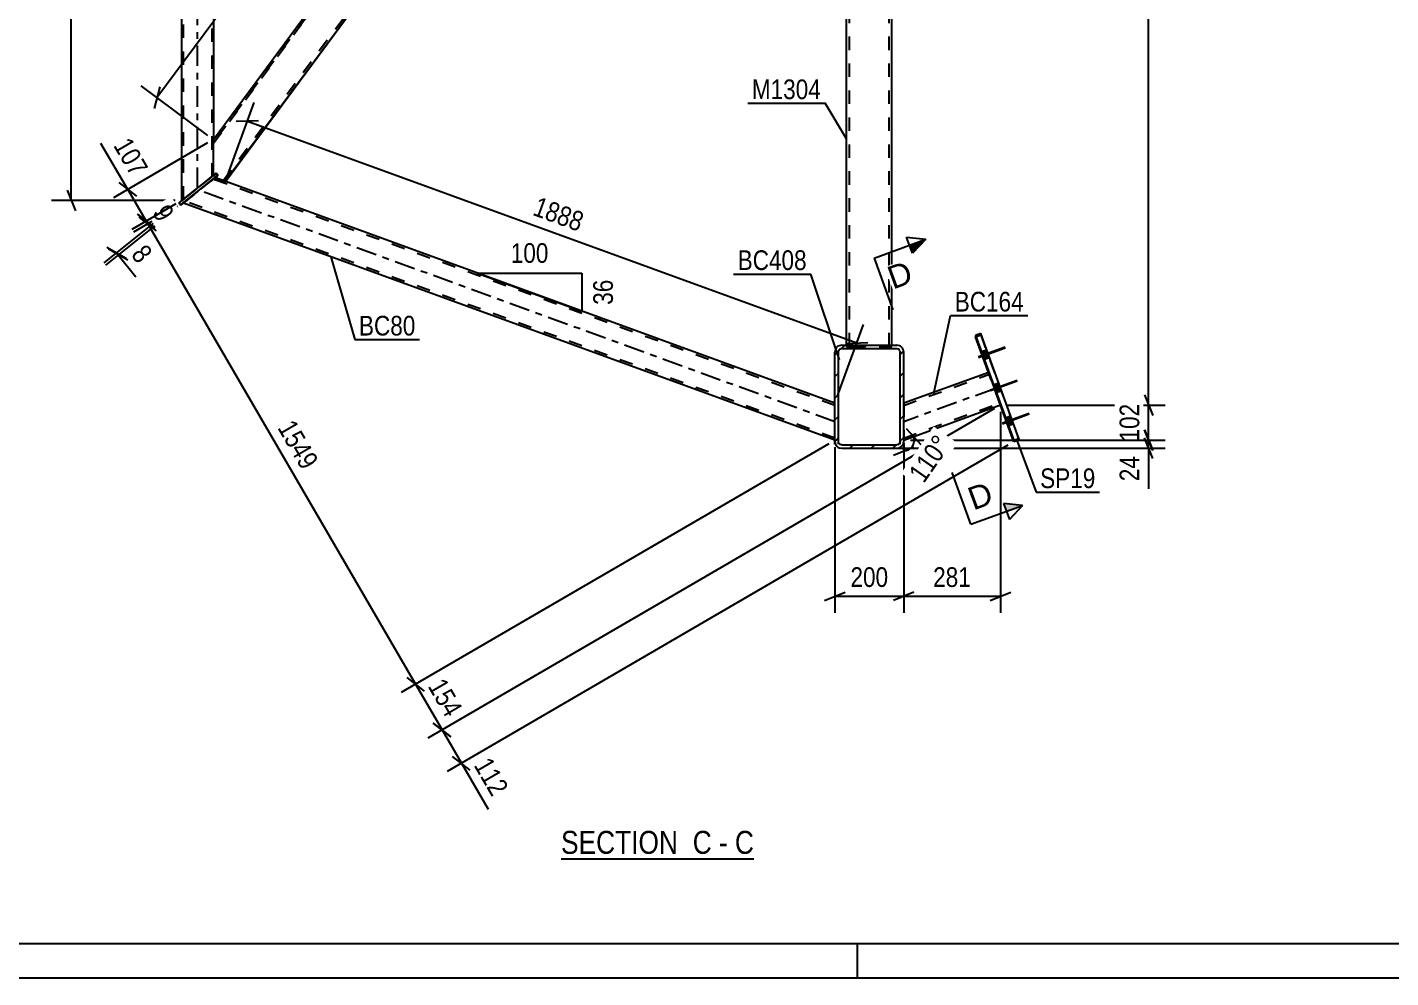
# Model space of a CAD drawing. Header units: millimetres. Extents: x 0 to 841, y 0 to 594.
# Drawn here: x 300.2 to 498.6, y 0 to 138.2 of the extents above; entities that cross this region are included whole.
import ezdxf

# ---------------------------------------------------------------- set-up
doc = ezdxf.new("R2010")
doc.units = ezdxf.units.MM
doc.linetypes.add('DXK_LINE_DOT2', pattern=[3.9198, 1.9599, -1.9599])
doc.linetypes.add('DXK_LINE_DOT3', pattern=[5.9187, 2.979, -0.9799, 0.9799, -0.9799])
doc.styles.add('Arial', font='ARIAL.TTF', dxfattribs={"height": 0.2})
doc.styles.add('Arial Narrow', font='ARIALN.TTF', dxfattribs={"height": 0.2})

# ---------------------------------------------------------------- blocks, each defined once
blk = doc.blocks.new('Unknown-761548639-1132')
at = {"color": 5, "linetype": 'Continuous'}
for p, q in [((5, 5), (836, 5)), ((421, 0), (421, 5)), ((0, 0), (841, 0))]:
    blk.add_line(p, q, dxfattribs=at)
blk = doc.blocks.new('Unknown-761548639-58 - 16299')
at = {"color": 6, "linetype": 'Continuous'}
blk.add_line((377.88, 17.27), (405.95, 17.27), dxfattribs=at)
at = {"color": 0, "linetype": 'Continuous'}
for points in [[(395.99, 18.02), (395.99, 21.52), (377.88, 21.52), (377.88, 18.02)], [(399.81, 18.02), (399.81, 21.52), (397.04, 21.52), (397.04, 18.02)], [(402.13, 18.02), (402.13, 21.52), (400.86, 21.52), (400.86, 18.02)], [(405.95, 18.02), (405.95, 21.52), (403.18, 21.52), (403.18, 18.02)]]:
    blk.add_wipeout(points, dxfattribs=at)
at = {"color": 7, "linetype": 'Continuous', "style": 'Arial Narrow'}
for s, p in [('SECTION ', (377.88, 18.02)), ('C', (397.04, 18.02)), ('C', (403.18, 18.02)), ('-', (400.86, 18.02))]:
    blk.add_text(s, height=3.34, dxfattribs=at).set_placement(p)
blk = doc.blocks.new('Part-761548639-16364 - 16299')
at = {"linetype": 'Continuous'}
h = blk.add_hatch(dxfattribs=at)
h.set_pattern_fill('', scale=0.7, style=0, pattern_type=0)
h.set_pattern_definition([(45, (417.7277, 78.0055), (-1.57154, 1.57154), [])])
h.paths.add_polyline_path([(417.73, 91.01), (417.73, 78.01), (417.8, 77.62), (418.02, 77.3), (418.35, 77.08), (418.73, 77.01), (426.73, 77.01), (427.11, 77.08), (427.43, 77.3), (427.65, 77.62), (427.73, 78.01), (427.73, 91.01), (427.65, 91.39), (427.43, 91.71), (427.11, 91.93), (426.73, 92.01), (418.73, 92.01), (418.35, 91.93), (418.02, 91.71), (417.8, 91.39)])
h.paths.add_polyline_path([(418.37, 91.36), (418.54, 91.47), (418.73, 91.51), (426.73, 91.51), (426.92, 91.47), (427.08, 91.36), (427.19, 91.2), (427.23, 91.01), (427.23, 78.01), (427.19, 77.81), (427.08, 77.65), (426.92, 77.54), (426.73, 77.51), (418.73, 77.51), (418.54, 77.54), (418.37, 77.65), (418.27, 77.81), (418.23, 78.01), (418.23, 91.01), (418.27, 91.2)])
at = {"color": 2, "linetype": 'Continuous'}
for p, q in [((417.8, 91.39), (417.73, 91.01)), ((418.73, 92.01), (418.35, 91.93)), ((418.54, 91.47), (418.73, 91.51)), ((418.73, 92.01), (426.73, 92.01)), ((418.73, 91.51), (426.73, 91.51)), ((427.11, 91.93), (426.73, 92.01)), ((426.73, 91.51), (426.92, 91.47)), ((427.73, 91.01), (427.65, 91.39)), ((417.73, 78.01), (417.73, 91.01)), ((418.23, 91.01), (418.27, 91.2)), ((418.23, 78.01), (418.23, 91.01)), ((427.19, 91.2), (427.23, 91.01)), ((427.23, 78.01), (427.23, 91.01)), ((427.73, 78.01), (427.73, 91.01)), ((417.73, 77.63), (417.73, 78.01)), ((417.73, 78.01), (417.8, 77.62)), ((418.27, 77.81), (418.23, 78.01)), ((418.73, 77.51), (418.54, 77.54)), ((418.73, 77.51), (426.73, 77.51)), ((426.92, 77.54), (426.73, 77.51)), ((427.23, 78.01), (427.19, 77.81)), ((427.65, 77.62), (427.73, 78.01)), ((427.73, 77.63), (427.73, 78.01)), ((418.35, 77.08), (418.73, 77.01)), ((418.73, 77.01), (426.73, 77.01)), ((426.73, 77.01), (427.11, 77.08))]:
    blk.add_line(p, q, dxfattribs=at)
at = {"color": 7, "linetype": 'DXK_LINE_DOT2'}
for p, q in [((417.73, 90.63), (417.73, 91.01)), ((418.23, 90.63), (418.23, 91.01)), ((427.23, 90.63), (427.23, 91.01)), ((427.73, 90.63), (427.73, 91.01)), ((418.23, 77.63), (418.23, 78.01)), ((427.23, 77.63), (427.23, 78.01))]:
    blk.add_line(p, q, dxfattribs=at)
at = {"color": 2, "linetype": 'Continuous'}
for centre, radius, start, end in [((418.73, 91.01), 1, 112.502, 157.502), ((418.73, 91.01), 0.5, 112.502, 157.502), ((426.73, 91.01), 0.5, 22.498, 67.498), ((426.73, 91.01), 1, 22.498, 67.498), ((418.73, 78.01), 1, 202.498, 247.498), ((418.73, 78.01), 0.5, 202.498, 247.498), ((426.73, 78.01), 0.5, 292.502, 337.502), ((426.73, 78.01), 1, 292.502, 337.502)]:
    blk.add_arc(centre, radius, start, end, dxfattribs=at)
blk = doc.blocks.new('Part-761548639-16301 - 16299')
at = {"color": 2, "linetype": 'Continuous'}
for p, q in [((322.73, 285.35), (322.76, 285.31)), ((322.73, 113.07), (322.73, 285.35)), ((322.76, 285.31), (322.84, 285.18)), ((322.84, 285.18), (322.97, 284.98)), ((322.97, 284.98), (323.13, 284.75)), ((326.9, 278.98), (323.13, 284.75)), ((326.9, 278.98), (327.05, 278.75)), ((327.05, 278.75), (327.18, 278.55)), ((327.18, 278.55), (327.27, 278.42)), ((327.27, 278.42), (327.3, 278.37)), ((327.3, 278.37), (327.3, 121.92))]:
    blk.add_line(p, q, dxfattribs=at)
at = {"color": 7, "linetype": 'DXK_LINE_DOT2'}
for p, q in [((322.76, 285.26), (322.73, 285.31)), ((322.84, 285.13), (322.76, 285.26)), ((322.97, 284.93), (322.84, 285.13)), ((322.93, 113.17), (322.93, 285.05)), ((322.94, 285.03), (322.93, 285.05)), ((322.94, 284.98), (322.93, 285)), ((322.97, 284.98), (322.94, 285.03)), ((322.97, 284.93), (322.94, 284.98)), ((322.99, 284.96), (322.97, 284.98)), ((322.99, 284.91), (322.97, 284.93)), ((323.13, 284.69), (322.97, 284.93)), ((323.05, 284.86), (322.99, 284.96)), ((322.99, 284.91), (323.05, 284.81)), ((323.13, 284.74), (323.05, 284.86)), ((323.05, 284.81), (323.13, 284.7)), ((326.9, 278.98), (323.13, 284.74)), ((326.9, 278.93), (323.13, 284.7)), ((326.9, 278.93), (323.13, 284.69)), ((326.98, 278.86), (326.9, 278.98)), ((326.9, 278.93), (326.98, 278.82)), ((327.05, 278.7), (326.9, 278.93)), ((327.04, 278.76), (326.98, 278.86)), ((326.98, 278.82), (327.04, 278.72)), ((327.09, 278.7), (327.04, 278.76)), ((327.04, 278.72), (327.09, 278.65)), ((327.18, 278.5), (327.05, 278.7)), ((327.1, 278.67), (327.09, 278.7)), ((327.09, 278.65), (327.1, 278.63)), ((327.1, 116.51), (327.1, 278.67)), ((327.27, 278.37), (327.18, 278.5)), ((327.3, 278.32), (327.27, 278.37)), ((327.3, 116.67), (327.3, 121.92)), ((323.13, 113.38), (326.9, 116.4)), ((323.13, 113.38), (326.9, 116.39)), ((323.13, 113.33), (326.9, 116.35)), ((323.13, 113.33), (326.9, 116.34)), ((327.05, 116.52), (326.9, 116.4)), ((326.9, 116.34), (327.05, 116.47)), ((326.9, 116.39), (326.98, 116.46)), ((326.98, 116.41), (326.9, 116.35)), ((326.98, 116.46), (327.04, 116.51)), ((327.04, 116.46), (326.98, 116.41)), ((327.04, 116.51), (327.09, 116.54)), ((327.09, 116.5), (327.04, 116.46)), ((327.18, 116.62), (327.05, 116.52)), ((327.05, 116.47), (327.18, 116.57)), ((327.09, 116.54), (327.1, 116.55)), ((327.1, 116.51), (327.09, 116.5)), ((327.1, 116.55), (327.1, 116.57)), ((327.1, 116.51), (327.1, 116.55)), ((327.27, 116.69), (327.18, 116.62)), ((327.18, 116.57), (327.27, 116.64)), ((327.3, 116.71), (327.27, 116.69)), ((327.27, 116.64), (327.3, 116.67)), ((327.3, 116.71), (327.3, 116.73)), ((327.3, 116.67), (327.3, 116.71)), ((322.76, 113.08), (322.73, 113.06)), ((322.84, 113.15), (322.76, 113.08)), ((322.76, 113.04), (322.84, 113.1)), ((322.97, 113.26), (322.84, 113.15)), ((322.84, 113.1), (322.97, 113.21)), ((322.93, 113.22), (322.94, 113.23)), ((322.93, 113.17), (322.93, 113.22)), ((322.94, 113.18), (322.93, 113.17)), ((322.94, 113.23), (322.99, 113.27)), ((322.99, 113.22), (322.94, 113.18)), ((323.13, 113.38), (322.97, 113.26)), ((322.97, 113.21), (323.13, 113.33)), ((322.99, 113.27), (323.05, 113.32)), ((323.05, 113.27), (322.99, 113.22)), ((323.05, 113.32), (323.13, 113.38)), ((323.13, 113.33), (323.05, 113.27)), ((322.73, 113.06), (322.73, 113.07)), ((322.73, 113.07), (322.73, 113.01)), ((322.73, 113.01), (322.73, 113.06)), ((322.73, 113.01), (322.76, 113.04))]:
    blk.add_line(p, q, dxfattribs=at)
at = {"color": 7, "linetype": 'DXK_LINE_DOT3'}
blk.add_line((325.01, 114.86), (325.01, 281.84), dxfattribs=at)
blk = doc.blocks.new('Part-761548639-16302 - 16299')
at = {"color": 2, "linetype": 'Continuous'}
for p, q in [((323.5, 113.17), (326.97, 115.94)), ((326.97, 115.94), (327.18, 116.11)), ((327.18, 116.11), (327.36, 116.25)), ((327.36, 116.25), (327.48, 116.35)), ((327.48, 116.35), (327.52, 116.38)), ((417.73, 83.55), (327.52, 116.38)), ((323.29, 113), (323.5, 113.17)), ((322.95, 112.72), (322.99, 112.76)), ((322.95, 112.68), (322.95, 112.72)), ((417.73, 78.18), (322.95, 112.68)), ((322.99, 112.76), (323.11, 112.85)), ((323.11, 112.85), (323.29, 113))]:
    blk.add_line(p, q, dxfattribs=at)
at = {"color": 7, "linetype": 'DXK_LINE_DOT2'}
for p, q in [((326.97, 115.94), (323.5, 113.16)), ((323.5, 113.11), (326.97, 115.89)), ((323.5, 113.11), (326.97, 115.89)), ((327.18, 116.05), (326.97, 115.89)), ((327.08, 116.02), (326.97, 115.94)), ((326.97, 115.89), (327.08, 115.97)), ((327.17, 116.1), (327.08, 116.02)), ((327.08, 115.97), (327.17, 116.05)), ((327.23, 116.14), (327.17, 116.1)), ((327.17, 116.05), (327.23, 116.09)), ((327.36, 116.2), (327.18, 116.05)), ((327.25, 116.16), (327.23, 116.14)), ((327.23, 116.09), (327.25, 116.11)), ((417.73, 83.23), (327.25, 116.16)), ((327.25, 116.16), (327.25, 116.11)), ((327.48, 116.3), (327.36, 116.2)), ((327.52, 116.33), (327.48, 116.3)), ((327.52, 116.33), (327.52, 116.38)), ((323.5, 113.11), (323.29, 112.94)), ((323.39, 113.08), (323.3, 113.01)), ((323.5, 113.16), (323.39, 113.08)), ((323.39, 113.03), (323.5, 113.11)), ((322.99, 112.71), (322.95, 112.68)), ((323.11, 112.8), (322.99, 112.71)), ((323.29, 112.94), (323.11, 112.8)), ((323.24, 112.96), (323.22, 112.94)), ((323.22, 112.9), (323.22, 112.94)), ((323.22, 112.9), (323.24, 112.91)), ((417.73, 78.5), (323.22, 112.9)), ((323.3, 113.01), (323.24, 112.96)), ((323.24, 112.91), (323.3, 112.96)), ((323.3, 112.96), (323.33, 112.98)), ((323.33, 112.98), (323.39, 113.03)), ((417.73, 78.18), (417.73, 83.55))]:
    blk.add_line(p, q, dxfattribs=at)
at = {"color": 7, "linetype": 'DXK_LINE_DOT3'}
blk.add_line((417.73, 80.86), (325.23, 114.53), dxfattribs=at)
blk = doc.blocks.new('Part-761548639-16303 - 16299')
at = {"color": 2, "linetype": 'Continuous'}
for p, q in [((327.3, 121.92), (417.73, 244.11)), ((418.29, 236.47), (329.02, 115.83)), ((329.04, 115.82), (418.29, 236.42)), ((417.73, 237.36), (417.73, 237.52)), ((417.8, 236.98), (417.73, 237.36)), ((417.86, 236.9), (417.8, 236.98)), ((417.99, 236.69), (417.86, 236.9)), ((418.02, 236.65), (417.99, 236.69)), ((418.15, 236.57), (418.02, 236.65)), ((418.25, 236.5), (418.15, 236.57)), ((418.29, 236.47), (418.25, 236.5)), ((418.27, 236.44), (418.29, 236.42)), ((418.29, 236.42), (418.29, 236.47)), ((327.3, 116.73), (327.3, 121.92)), ((327.52, 116.38), (327.94, 116.72)), ((328.43, 116.05), (327.52, 116.38)), ((328.43, 116.05), (327.52, 116.38)), ((327.52, 116.38), (327.52, 116.38)), ((327.56, 116.36), (327.57, 116.36)), ((327.92, 116.7), (327.91, 116.7)), ((327.91, 116.7), (327.91, 116.7)), ((327.94, 116.72), (327.94, 116.72)), ((327.94, 116.72), (327.94, 116.72)), ((328.65, 115.97), (328.43, 116.05)), ((328.43, 116.05), (328.54, 116.01)), ((328.54, 116.01), (328.64, 115.97)), ((328.64, 115.97), (328.7, 115.95)), ((328.84, 115.9), (328.65, 115.97)), ((328.7, 115.95), (328.72, 115.94)), ((328.97, 115.85), (328.84, 115.9)), ((329.02, 115.83), (328.97, 115.85))]:
    blk.add_line(p, q, dxfattribs=at)
at = {"color": 7, "linetype": 'DXK_LINE_DOT2'}
for p, q in [((327.3, 121.88), (417.73, 244.06)), ((417.73, 244.06), (417.73, 244.11)), ((417.73, 237.52), (417.73, 244.11)), ((417.73, 243.6), (327.3, 121.42)), ((327.3, 121.37), (417.73, 243.56)), ((417.73, 243.56), (417.73, 243.6)), ((328.72, 115.94), (418.04, 236.63)), ((328.72, 115.9), (418.04, 236.59)), ((417.73, 237.36), (417.73, 237.36)), ((417.73, 237.3), (417.73, 237.36)), ((417.73, 237.36), (417.8, 236.98)), ((417.73, 237.3), (417.73, 237.31)), ((417.8, 236.93), (417.73, 237.31)), ((417.73, 237.3), (417.8, 236.92)), ((417.8, 236.98), (417.86, 236.89)), ((417.86, 236.84), (417.8, 236.93)), ((417.8, 236.92), (417.86, 236.84)), ((417.93, 236.79), (417.86, 236.89)), ((417.93, 236.74), (417.86, 236.84)), ((417.99, 236.64), (417.86, 236.84)), ((417.98, 236.71), (417.93, 236.79)), ((417.98, 236.67), (417.93, 236.74)), ((418.02, 236.65), (417.98, 236.71)), ((417.98, 236.66), (417.98, 236.67)), ((418.02, 236.6), (417.98, 236.66)), ((417.99, 236.64), (418.02, 236.6)), ((418.04, 236.63), (418.02, 236.65)), ((418.04, 236.59), (418.02, 236.6)), ((418.02, 236.6), (418.15, 236.52)), ((418.04, 236.63), (418.04, 236.59)), ((418.15, 236.52), (418.25, 236.45)), ((418.25, 236.45), (418.27, 236.44)), ((327.3, 121.42), (327.3, 121.37)), ((327.69, 117.03), (327.3, 116.72)), ((327.69, 117.03), (327.3, 116.72)), ((327.69, 116.98), (327.3, 116.66)), ((327.69, 116.97), (327.3, 116.66)), ((327.3, 116.72), (327.3, 116.73)), ((327.3, 116.73), (327.3, 116.72)), ((327.3, 116.66), (327.3, 116.73)), ((327.52, 116.38), (327.94, 116.72)), ((327.52, 116.32), (327.94, 116.66)), ((327.52, 116.33), (327.56, 116.36)), ((328.43, 116), (327.52, 116.33)), ((327.52, 116.33), (327.52, 116.32)), ((328.43, 116), (327.52, 116.32)), ((327.57, 116.36), (327.94, 116.66)), ((327.94, 116.72), (327.69, 117.03)), ((327.94, 116.72), (327.69, 117.03)), ((327.69, 117.03), (327.69, 117.03)), ((327.91, 116.7), (327.69, 116.98)), ((327.69, 116.97), (327.69, 116.98)), ((327.91, 116.7), (327.69, 116.97)), ((327.94, 116.66), (327.91, 116.7)), ((327.94, 116.66), (327.92, 116.7)), ((327.94, 116.72), (327.94, 116.72)), ((327.94, 116.72), (327.94, 116.72)), ((327.94, 116.66), (327.94, 116.66)), ((328.43, 116), (328.65, 115.91)), ((328.54, 115.96), (328.43, 116)), ((328.64, 115.92), (328.54, 115.96)), ((328.7, 115.9), (328.64, 115.92)), ((328.65, 115.91), (328.84, 115.85)), ((328.72, 115.9), (328.7, 115.9)), ((328.72, 115.9), (328.72, 115.94)), ((328.84, 115.85), (328.97, 115.8)), ((328.97, 115.8), (329.02, 115.79)), ((329.02, 115.79), (329.02, 115.83)), ((329.02, 115.79), (329.04, 115.82))]:
    blk.add_line(p, q, dxfattribs=at)
blk = doc.blocks.new('Bolt-761548639-16368 - 16299')
at = {"linetype": 'Continuous'}
for points in [[(439.03, 91.07), (439.4, 90.04), (440.16, 90.31), (439.78, 91.35)], [(439.03, 91.01), (439.4, 89.98), (440.16, 90.25), (439.78, 91.29)], [(439.03, 90.95), (439.4, 89.92), (440.16, 90.19), (439.78, 91.23)], [(440.78, 86.26), (441.16, 85.23), (441.91, 85.5), (441.53, 86.53)], [(440.78, 86.14), (441.16, 85.11), (441.91, 85.38), (441.53, 86.41)], [(442.53, 81.44), (442.91, 80.41), (443.66, 80.68), (443.28, 81.72)], [(442.53, 81.38), (442.91, 80.35), (443.66, 80.62), (443.28, 81.66)], [(442.53, 81.32), (442.91, 80.29), (443.66, 80.56), (443.28, 81.6)]]:
    blk.add_hatch(color=1, dxfattribs=at).paths.add_polyline_path(points)
at = {"color": 1, "linetype": 'Continuous'}
for p, q in [((438.6, 90.34), (442.5, 91.75)), ((438.6, 90.28), (442.5, 91.69)), ((438.6, 90.22), (442.5, 91.64)), ((439.03, 91.07), (439.78, 91.35)), ((439.03, 91.01), (439.78, 91.29)), ((439.03, 90.95), (439.78, 91.23)), ((439.4, 90.04), (440.16, 90.31)), ((439.4, 89.98), (440.16, 90.25)), ((439.4, 89.92), (440.16, 90.19)), ((440.36, 85.52), (444.26, 86.94)), ((440.36, 85.4), (444.26, 86.82)), ((440.78, 86.26), (441.53, 86.53)), ((440.78, 86.14), (441.53, 86.41)), ((441.16, 85.23), (441.91, 85.5)), ((441.16, 85.11), (441.91, 85.38)), ((442.11, 80.7), (446.01, 82.12)), ((442.11, 80.64), (446.01, 82.06)), ((442.11, 80.58), (446.01, 82)), ((442.53, 81.44), (443.28, 81.72)), ((442.53, 81.38), (443.28, 81.66)), ((442.53, 81.32), (443.28, 81.6)), ((442.91, 80.41), (443.66, 80.68)), ((442.91, 80.35), (443.66, 80.62)), ((442.91, 80.29), (443.66, 80.56))]:
    blk.add_line(p, q, dxfattribs=at)
blk = doc.blocks.new('Part-761548639-16310 - 16299')
at = {"color": 2, "linetype": 'Continuous'}
for p, q in [((440.11, 88.05), (427.73, 83.55)), ((440.11, 88.05), (440.13, 88.01)), ((440.13, 88.01), (440.17, 87.89)), ((440.17, 87.89), (440.24, 87.71)), ((440.24, 87.71), (440.32, 87.5)), ((441.62, 83.93), (440.32, 87.5)), ((441.62, 83.93), (441.7, 83.71)), ((441.7, 83.71), (441.76, 83.53)), ((441.76, 83.53), (441.81, 83.4)), ((441.81, 83.4), (441.82, 83.36)), ((441.82, 83.31), (441.82, 83.36)), ((427.73, 78.18), (441.82, 83.31))]:
    blk.add_line(p, q, dxfattribs=at)
at = {"color": 7, "linetype": 'DXK_LINE_DOT2'}
for p, q in [((427.73, 83.23), (440.22, 87.77)), ((440.11, 88.01), (440.11, 88.05)), ((440.13, 87.96), (440.11, 88.01)), ((440.17, 87.84), (440.13, 87.96)), ((440.24, 87.65), (440.17, 87.84)), ((440.22, 87.73), (440.22, 87.77)), ((440.22, 87.75), (440.22, 87.77)), ((440.25, 87.69), (440.22, 87.75)), ((440.22, 87.73), (440.22, 87.7)), ((440.22, 87.7), (440.25, 87.64)), ((440.32, 87.44), (440.24, 87.65)), ((440.28, 87.6), (440.25, 87.69)), ((440.25, 87.64), (440.28, 87.55)), ((440.32, 87.49), (440.28, 87.6)), ((440.28, 87.55), (440.32, 87.44)), ((441.62, 83.92), (440.32, 87.49)), ((441.62, 83.87), (440.32, 87.44)), ((441.62, 83.87), (440.32, 87.44)), ((427.73, 78.5), (441.72, 83.59)), ((427.73, 83.55), (427.73, 78.18)), ((441.66, 83.81), (441.62, 83.92)), ((441.62, 83.87), (441.66, 83.76)), ((441.7, 83.65), (441.62, 83.87)), ((441.69, 83.72), (441.66, 83.81)), ((441.66, 83.76), (441.69, 83.67)), ((441.71, 83.66), (441.69, 83.72)), ((441.69, 83.67), (441.71, 83.61)), ((441.76, 83.47), (441.7, 83.65)), ((441.72, 83.64), (441.71, 83.66)), ((441.71, 83.61), (441.72, 83.59)), ((441.72, 83.59), (441.72, 83.64)), ((441.79, 83.4), (441.76, 83.47)), ((441.81, 83.35), (441.79, 83.4)), ((441.82, 83.31), (441.81, 83.35))]:
    blk.add_line(p, q, dxfattribs=at)
at = {"color": 7, "linetype": 'DXK_LINE_DOT3'}
blk.add_line((440.97, 85.68), (427.73, 80.86), dxfattribs=at)
blk = doc.blocks.new('Part-761548639-16312 - 16299')
at = {"color": 2, "linetype": 'Continuous'}
for p, q in [((438.94, 93.69), (438.19, 93.41)), ((438.19, 93.41), (443.75, 78.14)), ((438.19, 93.41), (438.19, 93.22)), ((444.5, 78.42), (438.94, 93.69)), ((440.08, 88.04), (438.19, 93.22)), ((443.75, 77.95), (441.8, 83.3)), ((443.75, 78.14), (444.5, 78.42)), ((444.5, 78.23), (443.75, 77.95)), ((443.75, 78.14), (443.75, 77.95)), ((444.5, 78.42), (444.5, 78.23))]:
    blk.add_line(p, q, dxfattribs=at)
at = {"color": 7, "linetype": 'DXK_LINE_DOT2'}
for p, q in [((438.19, 93.22), (438.94, 93.5)), ((438.94, 93.69), (438.94, 93.5)), ((438.94, 93.5), (444.5, 78.23)), ((441.8, 83.3), (440.08, 88.04))]:
    blk.add_line(p, q, dxfattribs=at)
blk = doc.blocks.new('Part-761548639-16315 - 16299')
at = {"color": 2, "linetype": 'Continuous'}
for p, q in [((322.31, 112.73), (327.69, 117.04)), ((322.56, 112.42), (327.94, 116.72)), ((327.69, 117.04), (327.94, 116.72)), ((327.91, 116.69), (327.91, 116.7)), ((327.94, 116.72), (327.94, 116.72)), ((322.56, 112.42), (322.31, 112.73)), ((322.31, 112.73), (322.31, 112.66)), ((322.31, 112.66), (322.34, 112.69)), ((322.31, 112.66), (322.56, 112.35)), ((322.56, 112.35), (322.96, 112.67)), ((322.56, 112.35), (322.56, 112.42))]:
    blk.add_line(p, q, dxfattribs=at)
at = {"color": 7, "linetype": 'DXK_LINE_DOT2'}
for p, q in [((322.34, 112.69), (327.69, 116.97)), ((322.96, 112.67), (327.94, 116.65)), ((327.69, 116.97), (327.69, 117.04)), ((327.91, 116.7), (327.69, 116.97)), ((327.94, 116.65), (327.91, 116.69)), ((327.94, 116.65), (327.94, 116.72))]:
    blk.add_line(p, q, dxfattribs=at)
blk = doc.blocks.new('Part-761548639-16320 - 16299')
at = {"color": 2, "linetype": 'Continuous'}
for p, q in [((419.43, 236.36), (419.49, 236.37)), ((419.43, 183.85), (419.43, 236.36)), ((419.49, 236.37), (419.66, 236.37)), ((419.66, 236.37), (419.92, 236.37)), ((419.92, 236.37), (420.23, 236.37)), ((420.23, 236.37), (425.23, 236.37)), ((425.23, 236.37), (425.53, 236.37)), ((425.53, 236.37), (425.79, 236.37)), ((425.79, 236.37), (425.97, 236.37)), ((425.97, 236.37), (426.03, 236.36)), ((426.03, 183.85), (426.03, 236.36)), ((419.43, 163.56), (419.43, 164)), ((426.03, 163.56), (426.03, 164)), ((419.43, 92.01), (419.43, 145.17)), ((426.03, 92.01), (426.03, 145.17))]:
    blk.add_line(p, q, dxfattribs=at)
at = {"color": 7, "linetype": 'DXK_LINE_DOT2'}
for p, q in [((419.49, 236.3), (419.43, 236.31)), ((419.66, 236.3), (419.49, 236.3)), ((419.92, 236.3), (419.66, 236.3)), ((419.86, 236.37), (419.83, 236.36)), ((419.83, 91.82), (419.83, 236.36)), ((419.83, 236.31), (419.86, 236.3)), ((419.94, 236.37), (419.86, 236.37)), ((419.86, 236.3), (419.94, 236.3)), ((420.23, 236.3), (419.92, 236.3)), ((420.07, 236.37), (419.94, 236.37)), ((419.94, 236.3), (420.07, 236.3)), ((420.23, 236.37), (420.07, 236.37)), ((420.07, 236.3), (420.23, 236.3)), ((420.23, 236.37), (425.23, 236.37)), ((420.23, 236.3), (425.23, 236.3)), ((420.23, 236.3), (425.23, 236.3)), ((425.38, 236.37), (425.23, 236.37)), ((425.23, 236.3), (425.38, 236.3)), ((425.53, 236.3), (425.23, 236.3)), ((425.51, 236.37), (425.38, 236.37)), ((425.38, 236.3), (425.51, 236.3)), ((425.6, 236.37), (425.51, 236.37)), ((425.51, 236.3), (425.6, 236.3)), ((425.79, 236.3), (425.53, 236.3)), ((425.63, 236.36), (425.6, 236.37)), ((425.6, 236.3), (425.63, 236.31)), ((425.63, 91.82), (425.63, 236.36)), ((425.97, 236.3), (425.79, 236.3)), ((426.03, 236.31), (425.97, 236.3)), ((419.43, 164), (419.43, 183.85)), ((426.03, 164), (426.03, 183.85)), ((419.43, 145.17), (419.43, 163.56)), ((426.03, 145.17), (426.03, 163.56)), ((419.43, 91.82), (419.43, 92.01)), ((419.49, 91.88), (419.43, 91.87)), ((419.43, 91.82), (419.49, 91.81)), ((419.66, 91.88), (419.49, 91.88)), ((419.49, 91.81), (419.66, 91.81)), ((419.92, 91.88), (419.66, 91.88)), ((419.66, 91.81), (419.92, 91.81)), ((419.83, 91.87), (419.86, 91.88)), ((419.86, 91.81), (419.83, 91.82)), ((419.86, 91.88), (419.94, 91.88)), ((419.94, 91.81), (419.86, 91.81)), ((420.23, 91.88), (419.92, 91.88)), ((419.92, 91.81), (420.23, 91.81)), ((419.94, 91.88), (420.07, 91.88)), ((420.07, 91.81), (419.94, 91.81)), ((420.07, 91.88), (420.23, 91.88)), ((420.23, 91.81), (420.07, 91.81)), ((420.23, 91.88), (425.23, 91.88)), ((420.23, 91.88), (425.23, 91.88)), ((420.23, 91.81), (425.23, 91.81)), ((420.23, 91.81), (425.23, 91.81)), ((425.23, 91.88), (425.38, 91.88)), ((425.53, 91.88), (425.23, 91.88)), ((425.38, 91.81), (425.23, 91.81)), ((425.23, 91.81), (425.53, 91.81)), ((425.38, 91.88), (425.51, 91.88)), ((425.51, 91.81), (425.38, 91.81)), ((425.51, 91.88), (425.6, 91.88)), ((425.6, 91.81), (425.51, 91.81)), ((425.79, 91.88), (425.53, 91.88)), ((425.53, 91.81), (425.79, 91.81)), ((425.6, 91.88), (425.63, 91.87)), ((425.63, 91.82), (425.6, 91.81)), ((425.97, 91.88), (425.79, 91.88)), ((425.79, 91.81), (425.97, 91.81)), ((426.03, 91.87), (425.97, 91.88)), ((425.97, 91.81), (426.03, 91.82)), ((426.03, 91.82), (426.03, 92.01))]:
    blk.add_line(p, q, dxfattribs=at)
blk = doc.blocks.new('StraightDimension-761548639-17241 - 16299')
at = {"color": 7, "linetype": 'Continuous'}
for p, q in [((307.22, 283.85), (306.02, 286.85)), ((321.73, 285.35), (303.77, 285.35)), ((306.62, 113.07), (306.62, 285.35)), ((306.02, 114.57), (307.22, 111.57)), ((321.73, 113.07), (303.77, 113.07))]:
    blk.add_line(p, q, dxfattribs=at)
at = {"color": 0}
blk.add_wipeout([(305.87, 203.47), (301.67, 203.47), (301.67, 194.96), (305.87, 194.96)], dxfattribs=at)
at = {"color": 3, "style": 'Arial Narrow'}
blk.add_text('3446', height=2.863, rotation=90.0002, dxfattribs=at).set_placement((305.27, 195.56))
blk = doc.blocks.new('StraightDimension-761548639-17249 - 16299')
at = {"color": 7, "linetype": 'Continuous'}
for p, q in [((321.53, 112.11), (311.34, 103.97)), ((321.77, 111.8), (311.59, 103.66)), ((311.81, 106.27), (314.62, 104.67)), ((314.87, 104.36), (312.06, 105.95)), ((313.22, 105.47), (313.47, 105.16))]:
    blk.add_line(p, q, dxfattribs=at)
at = {"color": 0}
blk.add_wipeout([(316.27, 102.85), (319.55, 105.47), (317.66, 107.84), (314.38, 105.22)], dxfattribs=at)
at = {"color": 7, "linetype": 'Continuous'}
blk.add_line((313.47, 105.16), (316.01, 101.97), dxfattribs=at)
blk.add_line((313.47, 105.16), (316.01, 101.97), dxfattribs=at)
at = {"color": 3, "style": 'Arial Narrow'}
blk.add_text('8', height=2.86, rotation=-51.3714, dxfattribs=at).set_placement((315.22, 105.12))
blk = doc.blocks.new('StraightDimension-761548639-17424 - 16299')
at = {"color": 7, "linetype": 'Continuous'}
for p, q in [((440.94, 82.8), (358.5, 34.84)), ((442.88, 77.45), (361.31, 30)), ((359.3, 37.04), (361.84, 35.05)), ((360.57, 36.05), (363.39, 31.2)), ((364.66, 30.21), (362.11, 32.2))]:
    blk.add_line(p, q, dxfattribs=at)
at = {"color": 0}
blk.add_wipeout([(367.66, 25.35), (371.29, 27.46), (367.93, 33.24), (364.3, 31.13)], dxfattribs=at)
at = {"color": 7, "linetype": 'Continuous'}
blk.add_line((363.39, 31.2), (367.28, 24.52), dxfattribs=at)
blk.add_line((363.39, 31.2), (367.28, 24.52), dxfattribs=at)
at = {"color": 3, "style": 'Arial Narrow'}
blk.add_text('112', height=2.863, rotation=-59.8111, dxfattribs=at).set_placement((365.12, 30.91))
blk = doc.blocks.new('StraightDimension-761548639-17425 - 16299')
at = {"color": 7, "linetype": 'Continuous'}
for p, q in [((440.94, 82.8), (358.5, 34.84)), ((416.86, 77.68), (354.63, 41.48)), ((355.44, 43.68), (357.98, 41.69)), ((356.71, 42.68), (360.57, 36.05)), ((361.84, 35.05), (359.3, 37.04))]:
    blk.add_line(p, q, dxfattribs=at)
at = {"color": 0}
blk.add_wipeout([(360.97, 36.85), (364.6, 38.97), (361.24, 44.74), (357.61, 42.63)], dxfattribs=at)
at = {"color": 3, "style": 'Arial Narrow'}
blk.add_text('154', height=2.863, rotation=-59.8111, dxfattribs=at).set_placement((358.43, 42.41))
blk = doc.blocks.new('StraightDimension-761548639-17426 - 16299')
at = {"color": 7, "linetype": 'Continuous'}
for p, q in [((322.09, 112.17), (315.68, 108.44)), ((319.03, 108.65), (316.48, 110.64)), ((317.75, 109.65), (356.71, 42.68)), ((416.86, 77.68), (354.63, 41.48)), ((355.44, 43.68), (357.98, 41.69))]:
    blk.add_line(p, q, dxfattribs=at)
at = {"color": 0}
blk.add_wipeout([(340.02, 72.86), (343.65, 74.97), (339.37, 82.33), (335.74, 80.22)], dxfattribs=at)
at = {"color": 3, "style": 'Arial Narrow'}
blk.add_text('1549', height=2.863, rotation=-59.8111, dxfattribs=at).set_placement((336.56, 80))
blk = doc.blocks.new('StraightDimension-761548639-17427 - 16299')
at = {"color": 7, "linetype": 'Continuous'}
for p, q in [((321.86, 112.57), (315.45, 108.84)), ((322.09, 112.17), (315.68, 108.44)), ((316.25, 111.04), (318.8, 109.05)), ((319.03, 108.65), (316.48, 110.64)), ((317.52, 110.04), (317.75, 109.65))]:
    blk.add_line(p, q, dxfattribs=at)
at = {"color": 0}
blk.add_wipeout([(319.05, 108.91), (322.68, 111.02), (321.16, 113.64), (317.53, 111.53)], dxfattribs=at)
at = {"color": 3, "style": 'Arial Narrow'}
blk.add_text('9', height=2.86, rotation=-59.8111, dxfattribs=at).set_placement((318.35, 111.31))
blk = doc.blocks.new('StraightDimension-761548639-17428 - 16299')
at = {"color": 7, "linetype": 'Continuous'}
for p, q in [((326.44, 121.42), (312.76, 113.46)), ((313.56, 115.66), (316.11, 113.67)), ((314.83, 114.67), (317.52, 110.04)), ((321.86, 112.57), (315.45, 108.84)), ((318.8, 109.05), (316.25, 111.04))]:
    blk.add_line(p, q, dxfattribs=at)
at = {"color": 0}
blk.add_wipeout([(315.22, 115.5), (318.85, 117.61), (315.49, 123.39), (311.86, 121.28)], dxfattribs=at)
at = {"color": 7, "linetype": 'Continuous'}
blk.add_line((314.83, 114.67), (310.94, 121.35), dxfattribs=at)
blk.add_line((314.83, 114.67), (310.94, 121.35), dxfattribs=at)
at = {"color": 3, "style": 'Arial Narrow'}
blk.add_text('107', height=2.863, rotation=-59.8111, dxfattribs=at).set_placement((312.68, 121.06))
blk = doc.blocks.new('StraightDimension-761548639-17503 - 16299')
at = {"color": 7, "linetype": 'Continuous'}
for p, q in [((319.08, 128.01), (409.5, 250.18)), ((416.92, 244.68), (407.21, 251.87)), ((409.09, 248.61), (409.91, 251.74)), ((326.5, 122.52), (316.79, 129.71)), ((319.49, 129.57), (318.67, 126.45))]:
    blk.add_line(p, q, dxfattribs=at)
at = {"color": 0}
blk.add_wipeout([(366.22, 192.96), (362.84, 195.46), (357.78, 188.62), (361.15, 186.12)], dxfattribs=at)
at = {"color": 3, "style": 'Arial Narrow'}
blk.add_text('3040', height=2.863, rotation=53.4913, dxfattribs=at).set_placement((361.03, 186.96))
blk = doc.blocks.new('StraightDimension-761548639-17511 - 16299')
at = {"color": 7, "linetype": 'Continuous'}
for p, q in [((329.38, 116.76), (333.21, 127.28)), ((333.85, 124.65), (330.62, 124.55)), ((332.24, 124.6), (420.92, 92.33)), ((418.07, 84.49), (421.9, 95)), ((419.31, 92.27), (422.54, 92.38))]:
    blk.add_line(p, q, dxfattribs=at)
at = {"color": 0}
blk.add_wipeout([(380.84, 107.71), (382.27, 111.66), (374.27, 114.57), (372.84, 110.62)], dxfattribs=at)
at = {"color": 3, "style": 'Arial Narrow'}
blk.add_text('1888', height=2.863, rotation=-19.9962, dxfattribs=at).set_placement((373.61, 110.98))
blk = doc.blocks.new('AngleDimension-761548639-17524 - 16299')
at = {"color": 7, "linetype": 'Continuous'}
for p, q in [((365.7, 102.48), (380.93, 96.94)), ((365.7, 102.48), (380.93, 102.48)), ((380.93, 102.48), (380.93, 96.94)), ((376.62, 98.51), (380.93, 96.94))]:
    blk.add_line(p, q, dxfattribs=at)
at = {"color": 0}
for points in [[(376.66, 103.38), (376.66, 107.58), (369.97, 107.58), (369.97, 103.38)], [(386.03, 102.14), (381.83, 102.14), (381.83, 97.28), (386.03, 97.28)]]:
    blk.add_wipeout(points, dxfattribs=at)
at = {"color": 3, "style": 'Arial Narrow'}
blk.add_text('100', height=2.863, dxfattribs=at).set_placement((370.57, 103.98))
blk.add_text('36', height=2.863, rotation=90.0002, dxfattribs=at).set_placement((385.43, 97.88))
blk = doc.blocks.new('StraightDimension-761548639-17575 - 16299')
at = {"color": 7, "linetype": 'Continuous'}
for p, q in [((463.96, 244.28), (462.76, 247.28)), ((428.73, 245.78), (465.76, 245.78)), ((463.36, 83.3), (463.36, 245.78)), ((462.76, 84.8), (463.96, 81.8)), ((442.8, 83.3), (465.76, 83.3))]:
    blk.add_line(p, q, dxfattribs=at)
at = {"color": 0}
blk.add_wipeout([(462.61, 168.8), (458.41, 168.8), (458.41, 160.28), (462.61, 160.28)], dxfattribs=at)
at = {"color": 3, "style": 'Arial Narrow'}
blk.add_text('3250', height=2.863, rotation=90.0002, dxfattribs=at).set_placement((462.01, 160.88))
blk = doc.blocks.new('StraightDimension-761548639-17576 - 16299')
at = {"color": 7, "linetype": 'Continuous'}
for p, q in [((462.76, 84.8), (463.96, 81.8)), ((442.8, 83.3), (465.76, 83.3)), ((463.36, 78.18), (463.36, 83.3)), ((463.96, 76.68), (462.76, 79.68)), ((428.73, 78.18), (465.76, 78.18))]:
    blk.add_line(p, q, dxfattribs=at)
at = {"color": 0}
blk.add_wipeout([(462.61, 84.08), (458.41, 84.08), (458.41, 77.4), (462.61, 77.4)], dxfattribs=at)
at = {"color": 3, "style": 'Arial Narrow'}
blk.add_text('102', height=2.863, rotation=90.0002, dxfattribs=at).set_placement((462.01, 78))
blk = doc.blocks.new('StraightDimension-761548639-17577 - 16299')
at = {"color": 7, "linetype": 'Continuous'}
for p, q in [((462.76, 79.68), (463.96, 76.68)), ((428.73, 78.18), (465.76, 78.18)), ((463.96, 75.51), (462.76, 78.51)), ((463.36, 77.01), (463.36, 78.18)), ((426.56, 77.01), (465.76, 77.01))]:
    blk.add_line(p, q, dxfattribs=at)
at = {"color": 0}
blk.add_wipeout([(462.61, 76.48), (458.41, 76.48), (458.41, 71.62), (462.61, 71.62)], dxfattribs=at)
at = {"color": 7, "linetype": 'Continuous'}
blk.add_line((463.36, 77.01), (463.36, 71.1), dxfattribs=at)
blk.add_line((463.36, 77.01), (463.36, 71.1), dxfattribs=at)
at = {"color": 3, "style": 'Arial Narrow'}
blk.add_text('24', height=2.863, rotation=90.0002, dxfattribs=at).set_placement((462.01, 72.22))
blk = doc.blocks.new('StraightDimension-761548639-17732 - 16299')
at = {"color": 7, "linetype": 'Continuous'}
for p, q in [((441.8, 82.3), (441.8, 53.09)), ((427.73, 77.7), (427.73, 53.09)), ((429.23, 56.09), (426.23, 54.89)), ((440.3, 54.89), (443.3, 56.09)), ((427.73, 55.49), (441.8, 55.49))]:
    blk.add_line(p, q, dxfattribs=at)
at = {"color": 0}
blk.add_wipeout([(438.11, 56.24), (438.11, 60.44), (431.42, 60.44), (431.42, 56.24)], dxfattribs=at)
at = {"color": 3, "style": 'Arial Narrow'}
blk.add_text('281', height=2.863, dxfattribs=at).set_placement((432.02, 56.84))
blk = doc.blocks.new('StraightDimension-761548639-17733 - 16299')
at = {"color": 7, "linetype": 'Continuous'}
for p, q in [((427.73, 77.7), (427.73, 53.09)), ((417.73, 77.18), (417.73, 53.09)), ((416.23, 54.89), (419.23, 56.09)), ((429.23, 56.09), (426.23, 54.89)), ((417.73, 55.49), (427.73, 55.49))]:
    blk.add_line(p, q, dxfattribs=at)
at = {"color": 0}
blk.add_wipeout([(426.07, 56.24), (426.07, 60.44), (419.39, 60.44), (419.39, 56.24)], dxfattribs=at)
at = {"color": 3, "style": 'Arial Narrow'}
blk.add_text('200', height=2.863, dxfattribs=at).set_placement((419.99, 56.84))
blk = doc.blocks.new('AngleDimension-761548639-17854 - 16299')
at = {"color": 7, "linetype": 'Continuous'}
for p, q in [((428.1, 79.91), (430.26, 77.51)), ((429.18, 78.71), (427.73, 78.18)), ((427.73, 76.63), (427.73, 78.18)), ((428.67, 78.52), (429.18, 78.71)), ((426.23, 76.03), (429.23, 77.23))]:
    blk.add_line(p, q, dxfattribs=at)
blk.add_arc((427.73, 78.18), 1.55, 270, 19.9987, dxfattribs=at)
at = {"color": 0}
blk.add_wipeout([(435.55, 77.76), (432.11, 80.17), (427.36, 73.38), (430.8, 70.97)], dxfattribs=at)
at = {"color": 3, "style": 'Arial Narrow'}
blk.add_text('110°', height=2.863, rotation=54.9982, dxfattribs=at).set_placement((430.65, 71.81))
blk = doc.blocks.new('Mark-761548639-17546 - 16299')
at = {"color": 0}
blk.add_wipeout([(415.69, 127.79), (415.69, 130.79), (405.64, 130.79), (405.64, 127.79)], dxfattribs=at)
blk.add_wipeout([(415.69, 127.79), (415.69, 130.79), (405.64, 130.79), (405.64, 127.79)], dxfattribs=at)
at = {"color": 30, "linetype": 'Continuous'}
for p in [(405.04, 127.19), (419.43, 122)]:
    blk.add_line(p, (416.29, 127.19), dxfattribs=at)
at = {"color": 3, "style": 'Arial Narrow'}
blk.add_text('M1304', height=2.863, dxfattribs=at).set_placement((405.64, 127.79))
blk = doc.blocks.new('SectionMark-761548639-18047 - 16299')
at = {"linetype": 'Continuous'}
blk.add_hatch(color=6, dxfattribs=at).paths.add_polyline_path([(442.69, 67.83), (442.26, 69), (445.04, 68.69)])
at = {"color": 6, "linetype": 'Continuous'}
for p, q in [((428.16, 107.73), (430.94, 107.41)), ((445.04, 68.69), (442.26, 69)), ((442.26, 69), (443.11, 66.66)), ((445.04, 68.69), (443.11, 66.66))]:
    blk.add_line(p, q, dxfattribs=at)
at = {"color": 0, "linetype": 'Continuous'}
for points in [[(429.32, 101.24), (428.13, 104.53), (424.96, 103.37), (426.16, 100.08)], [(441.03, 69.09), (439.83, 72.38), (436.66, 71.22), (437.86, 67.94)]]:
    blk.add_wipeout(points, dxfattribs=at)
at = {"linetype": 'Continuous'}
blk.add_hatch(color=6, dxfattribs=at).paths.add_polyline_path([(429.02, 105.38), (428.59, 106.56), (430.94, 107.41)])
at = {"color": 6, "linetype": 'Continuous'}
for p, q in [((423.42, 104.68), (430.94, 107.41)), ((429.02, 105.38), (428.16, 107.73)), ((430.94, 107.41), (429.02, 105.38)), ((423.42, 104.68), (426.16, 97.16)), ((437.52, 65.95), (434.78, 73.47)), ((437.52, 65.95), (445.04, 68.69))]:
    blk.add_line(p, q, dxfattribs=at)
at = {"color": 3, "linetype": 'Continuous', "style": 'Arial'}
for p in [(426.16, 100.08), (437.86, 67.94)]:
    blk.add_text('D', height=3.34, rotation=20.002, dxfattribs=at).set_placement(p)
blk = doc.blocks.new('Mark-761548639-17540 - 16299')
at = {"color": 0}
blk.add_wipeout([(356.71, 93.41), (356.71, 96.41), (348.48, 96.41), (348.48, 93.41)], dxfattribs=at)
blk.add_wipeout([(356.71, 93.41), (356.71, 96.41), (348.48, 96.41), (348.48, 93.41)], dxfattribs=at)
at = {"color": 30, "linetype": 'Continuous'}
for p, q in [((344.4, 104.86), (347.88, 92.81)), ((347.88, 92.81), (357.31, 92.81))]:
    blk.add_line(p, q, dxfattribs=at)
at = {"color": 3, "style": 'Arial Narrow'}
blk.add_text('BC80', height=2.863, dxfattribs=at).set_placement((348.48, 93.41))
blk = doc.blocks.new('Mark-761548639-17551 - 16299')
at = {"color": 0}
blk.add_wipeout([(445.21, 96.9), (445.21, 99.9), (435.16, 99.9), (435.16, 96.9)], dxfattribs=at)
blk.add_wipeout([(445.21, 96.9), (445.21, 99.9), (435.16, 99.9), (435.16, 96.9)], dxfattribs=at)
at = {"color": 30, "linetype": 'Continuous'}
for p, q in [((432.13, 84.97), (434.56, 96.3)), ((434.56, 96.3), (445.81, 96.3))]:
    blk.add_line(p, q, dxfattribs=at)
at = {"color": 3, "style": 'Arial Narrow'}
blk.add_text('BC164', height=2.863, dxfattribs=at).set_placement((435.16, 96.9))
blk = doc.blocks.new('Mark-761548639-17554 - 16299')
at = {"color": 0}
blk.add_wipeout([(455.63, 71.22), (455.63, 74.22), (447.59, 74.22), (447.59, 71.22)], dxfattribs=at)
blk.add_wipeout([(455.63, 71.22), (455.63, 74.22), (447.59, 74.22), (447.59, 71.22)], dxfattribs=at)
at = {"color": 30, "linetype": 'Continuous'}
for p, q in [((444.12, 78.45), (446.99, 70.62)), ((446.99, 70.62), (456.23, 70.62))]:
    blk.add_line(p, q, dxfattribs=at)
at = {"color": 3, "style": 'Arial Narrow'}
blk.add_text('SP19', height=2.863, dxfattribs=at).set_placement((447.59, 71.22))
blk = doc.blocks.new('Mark-761548639-17557 - 16299')
at = {"color": 0}
blk.add_wipeout([(413.63, 102.94), (413.63, 105.94), (403.58, 105.94), (403.58, 102.94)], dxfattribs=at)
blk.add_wipeout([(413.63, 102.94), (413.63, 105.94), (403.58, 105.94), (403.58, 102.94)], dxfattribs=at)
at = {"color": 30, "linetype": 'Continuous'}
for p in [(402.98, 102.34), (418.37, 89.87)]:
    blk.add_line(p, (414.23, 102.34), dxfattribs=at)
at = {"color": 3, "style": 'Arial Narrow'}
blk.add_text('BC408', height=2.863, dxfattribs=at).set_placement((403.58, 102.94))

msp = doc.modelspace()

# ---------------------------------------------------------------- block references
for name in ['Unknown-761548639-1132', 'Part-761548639-16301 - 16299', 'Part-761548639-16303 - 16299', 'Part-761548639-16320 - 16299', 'Part-761548639-16315 - 16299', 'Part-761548639-16302 - 16299', 'Part-761548639-16312 - 16299', 'Part-761548639-16364 - 16299', 'Bolt-761548639-16368 - 16299', 'Part-761548639-16310 - 16299']:
    msp.add_blockref(name, (0, 0))

# ---------------------------------------------------------------- next in the draw order: block references
for name in ['StraightDimension-761548639-17241 - 16299', 'StraightDimension-761548639-17424 - 16299', 'Unknown-761548639-58 - 16299']:
    msp.add_blockref(name, (0, 0))

# ---------------------------------------------------------------- next in the draw order: block references
for name in ['StraightDimension-761548639-17249 - 16299', 'StraightDimension-761548639-17425 - 16299']:
    msp.add_blockref(name, (0, 0))

# ---------------------------------------------------------------- next in the draw order: block references
for name in ['StraightDimension-761548639-17575 - 16299', 'StraightDimension-761548639-17426 - 16299']:
    msp.add_blockref(name, (0, 0))

# ---------------------------------------------------------------- next in the draw order: block references
for name in ['StraightDimension-761548639-17427 - 16299', 'StraightDimension-761548639-17576 - 16299']:
    msp.add_blockref(name, (0, 0))

# ---------------------------------------------------------------- next in the draw order: block references
for name in ['StraightDimension-761548639-17428 - 16299', 'StraightDimension-761548639-17577 - 16299']:
    msp.add_blockref(name, (0, 0))

# ---------------------------------------------------------------- next in the draw order: block references
for name in ['StraightDimension-761548639-17503 - 16299', 'StraightDimension-761548639-17732 - 16299']:
    msp.add_blockref(name, (0, 0))

# ---------------------------------------------------------------- next in the draw order: block references
for name in ['StraightDimension-761548639-17511 - 16299', 'StraightDimension-761548639-17733 - 16299']:
    msp.add_blockref(name, (0, 0))

# ---------------------------------------------------------------- next in the draw order: block references
for name in ['Mark-761548639-17546 - 16299', 'AngleDimension-761548639-17524 - 16299', 'Mark-761548639-17557 - 16299', 'Mark-761548639-17540 - 16299', 'AngleDimension-761548639-17854 - 16299']:
    msp.add_blockref(name, (0, 0))

# ---------------------------------------------------------------- next in the draw order: block references
msp.add_blockref('SectionMark-761548639-18047 - 16299', (0, 0))

# ---------------------------------------------------------------- next in the draw order: block references
for name in ['Mark-761548639-17551 - 16299', 'Mark-761548639-17554 - 16299']:
    msp.add_blockref(name, (0, 0))

doc.saveas('drawing.dxf')
